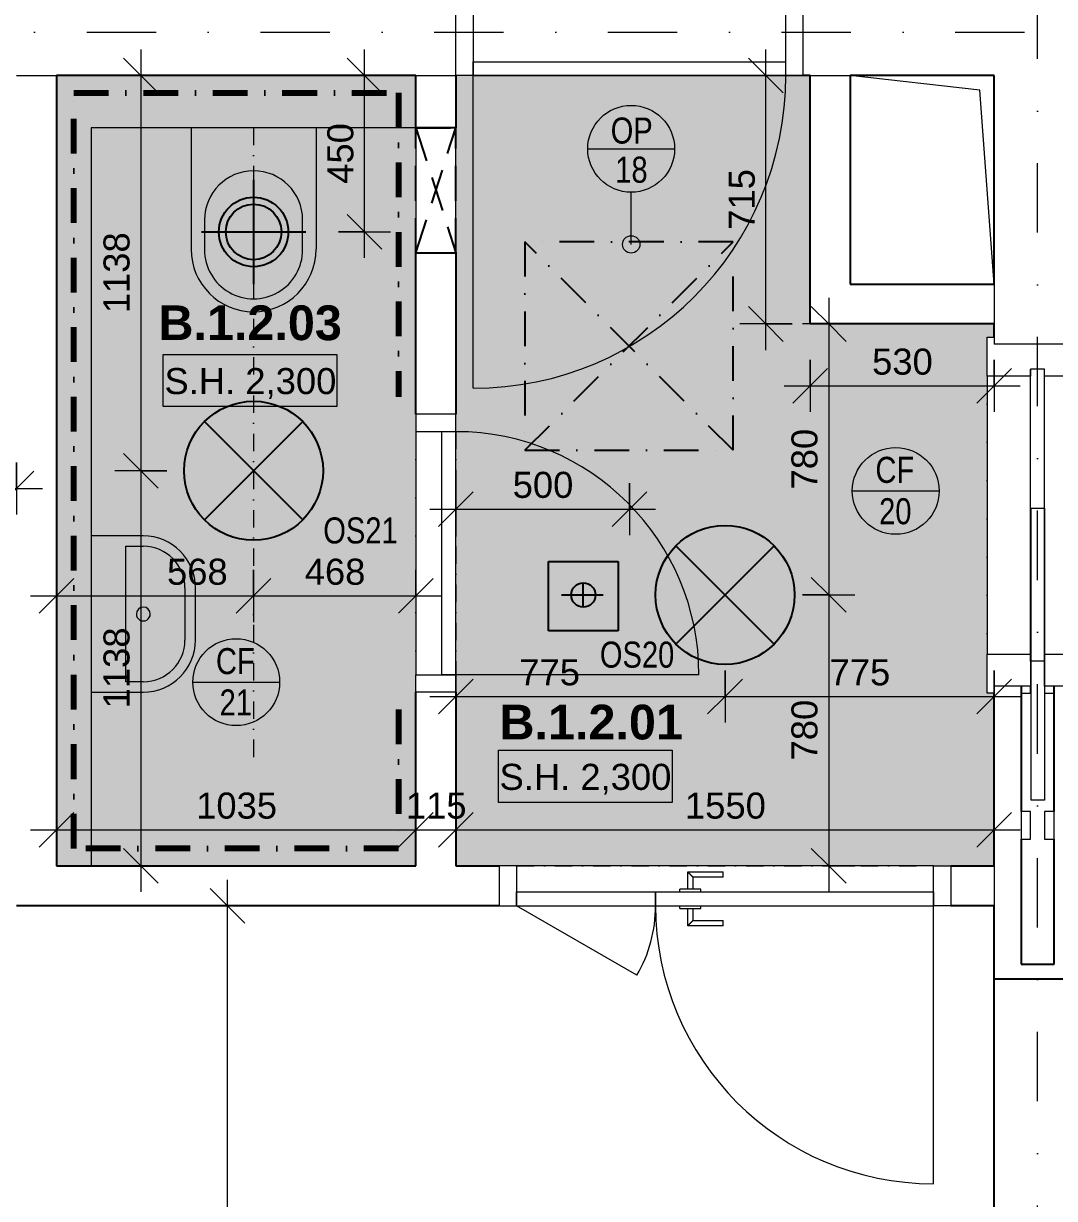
# Model space of a CAD drawing. Header units: millimetres. Extents: x -8169 to 42079, y -1655 to 57622.
# Drawn here: x 4251 to 7219, y 47445 to 50828 of the extents above; entities that cross this region are included whole.
import ezdxf

# ---------------------------------------------------------------- set-up
doc = ezdxf.new("R2010")
doc.units = ezdxf.units.MM
for name, pattern in [('ABMV_DashDot_2_2mm-S0_6mm', [110, 50, -30, 0, -30]), ('HA_Dash_3mm-S1mm', [150, 100, -50]), ('HA_DashDot_10mm-S3mm', [500, 200, -150, 0, -150]), ('HA_DashDot_2_2mm-S0_6mm', [110, 50, -30, 0, -30]), ('HA_DashDot_4mm-S1mm', [200, 100, -50, 0, -50])]:
    doc.linetypes.add(name, pattern=pattern)
for name, color, linetype, lineweight in [('-UNDERLAY_I-WALL-____-OTLN', 9, 'Continuous', 9), ('-UNDERLAY_P-SANR-FIXT-OTLN', 9, 'Continuous', 9), ('A-____-____-DIMS', 9, 'Continuous', 5), ('A-____-____-DIMS-50', 9, 'Continuous', 5), ('A-AREA-____-IDEN', 9, 'Continuous', 9), ('A-CLNG-____-IDEN', 9, 'Continuous', 9), ('A-CLNG-____-PATT', 9, 'Continuous', 9), ('A-DETL-____-OTLN', 9, 'Continuous', 25), ('A-DETL-____-THIN', 9, 'Continuous', 9), ('A-DETL-GENF-OTLN', 9, 'Continuous', 9), ('A-DOOR-____-MCUT', 9, 'HA_DashDot_2_2mm-S0_6mm', 9), ('A-DOOR-____-OTLN', 9, 'Continuous', 9), ('A-DOOR-FRAM-OTLN', 9, 'Continuous', 9), ('A-FLOR-____-OVHD', 9, 'HA_DashDot_4mm-S1mm', 25), ('A-GENM-____-IDEN', 9, 'Continuous', 9), ('A-GENM-____-MCUT', 9, 'HA_Dash_3mm-S1mm', 25), ('A-GENM-____-OTLN', 9, 'Continuous', 9), ('A-WALL-____-MCUT', 9, 'Continuous', 25), ('E-LITE-EQPM-IDEN', 9, 'Continuous', 9), ('E-LITE-EQPM-OTLN', 9, 'Continuous', 9), ('G-____-____-DIMS', 9, 'Continuous', 5), ('I-WALL-____-MCUT', 9, 'Continuous', 25), ('I-WALL-____-OTLN', 9, 'Continuous', 9), ('M-HVAC-CDFF-OTLN', 9, 'Continuous', 9), ('S-GRID-____-OTLN', 9, 'Continuous', 5)]:
    doc.layers.add(name, color=color, linetype=linetype, lineweight=lineweight)
doc.styles.add('Arial_1', font='arial.ttf', dxfattribs={"height": 75})
doc.styles.add('Arial_2', font='arial.ttf', dxfattribs={"width": 0.8, "height": 75})
doc.styles.add('Arial_B', font='arialbd.ttf', dxfattribs={"height": 100})
doc.dimstyles.new('Inner_Dimensions', dxfattribs={"dimscale": 304.8, "dimtxt": 76.519455, "dimasz": 0.328084, "dimexe": 0.246063, "dimexo": 0.0625, "dimgap": 0.032808, "dimtad": 1, "dimdec": 0, "dimzin": 0, "dimdsep": 46, "dimtxsty": 'Arial_1', "dimblk1": 'OBLIQUE', "dimblk2": 'OBLIQUE', "dimsah": 1, "dimcen": 0.09, "dimdle": 0.246063, "dimazin": 0, "dimtfac": 1, "dimtdec": 4, "dimtix": 1, "dimtmove": 0, "dimatfit": 3, "dimfxl": 0.246063, "dimfxlon": 1, "dimtvp": 1, "dimtolj": 1, "dimtzin": 0, "dimlwd": 9, "dimlwe": 9, "dimarcsym": 2})
doc.dimstyles.new('Inner_Dimensions_1', dxfattribs={"dimscale": 304.8, "dimtxt": 76.519455, "dimasz": 0.328084, "dimexe": 0.246063, "dimexo": 0.0625, "dimgap": 0.032808, "dimtad": 1, "dimdec": 0, "dimzin": 0, "dimdsep": 46, "dimtxsty": 'Arial_1', "dimblk1": 'OBLIQUE', "dimblk2": 'OBLIQUE', "dimsah": 1, "dimcen": 0.09, "dimdle": 0.246063, "dimazin": 0, "dimtfac": 1, "dimtdec": 4, "dimtix": 1, "dimtmove": 2, "dimatfit": 3, "dimfxl": 0.246063, "dimfxlon": 1, "dimtvp": 1, "dimtolj": 1, "dimtzin": 0, "dimlwd": 9, "dimlwe": 9, "dimarcsym": 2})

# ---------------------------------------------------------------- blocks, each defined once
blk = doc.blocks.new('ABMV_WashBasin_Generic - 450x300-1494710-DPS_B - 1NP')
at = {"layer": '-UNDERLAY_P-SANR-FIXT-OTLN', "color": 254}
for p, q in [((200, 350), (50, 350)), ((50, 320), (200, 320)), ((-100, 200), (-100, 50)), ((-70, 150), (-70, 200)), ((320, 200), (320, 150)), ((350, 50), (350, 200)), ((320, 150), (-70, 150))]:
    blk.add_line(p, q, dxfattribs=at)
for centre, radius, start, end in [((50, 200), 150, 90, 180), ((200, 200), 150, 360, 90), ((50, 200), 120, 90, 180), ((200, 200), 120, 360, 90), ((125, 200), 20, 90, 270), ((125, 200), 20, 270, 90)]:
    blk.add_arc(centre, radius, start, end, dxfattribs=at)
blk = doc.blocks.new('ABMV_Toilet_WallHung - Default-1991236-DPS_B - 1NP')
at = {"layer": '-UNDERLAY_P-SANR-FIXT-OTLN', "color": 254}
for p, q in [((-55, 75), (-55, 424.6)), ((-16.3, 426.2), (-16.3, 340.3)), ((266.3, 340.3), (266.3, 426.2)), ((305, 75), (305, 424.6))]:
    blk.add_line(p, q, dxfattribs=at)
for centre, radius, start, end in [((125, 424.6), 180, 0, 180), ((125, 426.2), 141.3, 360, 180), ((125, 340.3), 141.3, 180, 360)]:
    blk.add_arc(centre, radius, start, end, dxfattribs=at)
blk = doc.blocks.new('HA_DR_Single_Swing_Solid - In_BJ_900x2100_Vstupni-2124272-DPS_B - 1NP')
at = {"layer": 'A-DOOR-____-MCUT'}
for p, q in [((-450, 125), (450, 125)), ((-450, -125), (450, -125))]:
    blk.add_line(p, q, dxfattribs=at)
at = {"layer": 'A-DOOR-____-OTLN', "lineweight": 5}
blk.add_line((450, 1025), (450, 125), dxfattribs=at)
at = {"layer": 'A-DOOR-____-OTLN'}
for p, q in [((-500, 125), (500, 125)), ((450, 125), (-450, 125)), ((-450, 125), (-450, 85)), ((450, 125), (450, 85)), ((450, 85), (-450, 85)), ((-500, -125), (500, -125))]:
    blk.add_line(p, q, dxfattribs=at)
at = {"layer": 'A-DOOR-____-OTLN', "lineweight": 5}
blk.add_arc((450, 125), 900, 90, 180, dxfattribs=at)
at = {"layer": 'A-DOOR-FRAM-OTLN'}
for p, q in [((-500, 125), (-500, -125)), ((-450, 125), (-500, 125)), ((-450, 125), (-450, -125)), ((450, -125), (450, 125)), ((450, 125), (500, 125)), ((500, 125), (500, -125)), ((-500, -125), (-450, -125)), ((-450, -125), (450, -125)), ((500, -125), (450, -125))]:
    blk.add_line(p, q, dxfattribs=at)
blk = doc.blocks.new('HA_DR_Double_Swing_Solid - In_BJ_1200x2100_800-1670800-DPS_B - 1NP')
at = {"layer": 'A-DOOR-____-MCUT'}
for p, q in [((-600, 57.5), (600, 57.5)), ((-600, -57.5), (600, -57.5))]:
    blk.add_line(p, q, dxfattribs=at)
at = {"layer": 'A-DOOR-____-OTLN'}
for p, q in [((-107.5, -9.5), (-107.5, 40)), ((-107.5, 40), (-5, 40)), ((-5, 25), (-5, 40)), ((-92.5, 25), (-92.5, -9.5)), ((-5, 25), (-92.5, 25)), ((-600, -57.5), (-600, -17.5)), ((-600, -17.5), (-200, -17.5)), ((-200, -57.5), (-200, -17.5)), ((-200, -17.5), (-200, -57.5)), ((-200, -17.5), (600, -17.5)), ((-70, -9.5), (-130, -9.5)), ((-130, -17.5), (-130, -9.5)), ((-70, -17.5), (-70, -9.5)), ((600, -17.5), (600, -57.5)), ((-600, -57.5), (-200, -57.5)), ((-200, -57.5), (600, -57.5)), ((-130, -65.5), (-130, -57.5)), ((-130, -65.5), (-70, -65.5)), ((-107.5, -115), (-107.5, -65.5)), ((-92.5, -65.5), (-92.5, -100)), ((-70, -65.5), (-70, -57.5)), ((-92.5, -100), (-5, -100)), ((-5, -115), (-5, -100)), ((-5, -115), (-107.5, -115))]:
    blk.add_line(p, q, dxfattribs=at)
at = {"layer": 'A-DOOR-____-OTLN', "lineweight": 5}
for p, q in [((-253.6, -257.5), (-600, -57.5)), ((600, -857.5), (600, -57.5))]:
    blk.add_line(p, q, dxfattribs=at)
for centre, radius, start, end in [((-600, -57.5), 400, 330, 0), ((600, -57.5), 800, 180, 270)]:
    blk.add_arc(centre, radius, start, end, dxfattribs=at)
at = {"layer": 'A-DOOR-____-OTLN'}
for points in [[(-107.5, 40), (-107.5, 40), (-107.4, 39.9), (-106.9, 39.4), (-106.5, 39), (-106.1, 38.6), (-105.6, 38.1), (-105.2, 37.7), (-104.6, 37.1), (-103.9, 36.4), (-103.3, 35.8), (-102.9, 35.4), (-102.4, 34.9), (-101.9, 34.4), (-101.5, 34), (-101, 33.5), (-100.5, 33), (-100, 32.5), (-99.5, 32), (-99, 31.5), (-98.5, 31), (-98.1, 30.6), (-97.6, 30.1), (-97.1, 29.6), (-96.7, 29.2), (-96.2, 28.7), (-95.8, 28.3), (-95.3, 27.8), (-94.8, 27.3), (-94.4, 26.9), (-93.9, 26.4), (-93.5, 26), (-93.1, 25.6), (-92.6, 25.1), (-92.5, 25), (-92.5, 25)], [(-92.5, -100), (-92.5, -100), (-92.6, -100.1), (-93.1, -100.6), (-93.5, -101), (-93.9, -101.4), (-94.4, -101.9), (-94.8, -102.3), (-95.4, -102.9), (-96.1, -103.6), (-96.7, -104.2), (-97.1, -104.6), (-97.6, -105.1), (-98.1, -105.6), (-98.5, -106), (-99, -106.5), (-99.5, -107), (-100, -107.5), (-100.5, -108), (-101, -108.5), (-101.5, -109), (-101.9, -109.4), (-102.4, -109.9), (-102.9, -110.4), (-103.3, -110.8), (-103.8, -111.3), (-104.2, -111.7), (-104.7, -112.2), (-105.2, -112.7), (-105.6, -113.1), (-106.1, -113.6), (-106.5, -114), (-106.9, -114.4), (-107.4, -114.9), (-107.5, -115), (-107.5, -115)]]:
    blk.add_open_spline(points, degree=3, knots=[0, 0, 0, 0, 0.083333, 0.125, 0.166667, 0.208333, 0.229167, 0.25, 0.291667, 0.333333, 0.354167, 0.375, 0.395833, 0.416667, 0.4375, 0.458333, 0.479167, 0.5, 0.520833, 0.541667, 0.5625, 0.583333, 0.604167, 0.625, 0.645833, 0.666667, 0.6875, 0.708333, 0.75, 0.770833, 0.791667, 0.833333, 0.875, 0.916667, 1, 1, 1, 1], dxfattribs=at)
at = {"layer": 'A-DOOR-FRAM-OTLN'}
for p, q in [((-600, 57.5), (-650, 57.5)), ((-650, 57.5), (-650, -57.5)), ((600, 57.5), (-600, 57.5)), ((-600, 57.5), (-600, -57.5)), ((600, -57.5), (600, 57.5)), ((600, 57.5), (650, 57.5)), ((650, 57.5), (650, -57.5)), ((-650, -57.5), (-600, -57.5)), ((650, -57.5), (600, -57.5))]:
    blk.add_line(p, q, dxfattribs=at)
blk = doc.blocks.new('HA_DR_Single_Swing_Solid - In_BJ_700x2100-2124340-DPS_B - 1NP')
at = {"layer": 'A-DOOR-____-MCUT'}
for p, q in [((-350, 57.5), (350, 57.5)), ((-350, -57.5), (350, -57.5))]:
    blk.add_line(p, q, dxfattribs=at)
at = {"layer": 'A-DOOR-____-OTLN', "lineweight": 5}
blk.add_line((350, 757.5), (350, 57.5), dxfattribs=at)
at = {"layer": 'A-DOOR-____-OTLN'}
for p, q in [((350, 57.5), (-350, 57.5)), ((-350, 57.5), (-350, 17.5)), ((350, 57.5), (350, 17.5)), ((350, 17.5), (-350, 17.5))]:
    blk.add_line(p, q, dxfattribs=at)
at = {"layer": 'A-DOOR-____-OTLN', "lineweight": 5}
blk.add_arc((350, 57.5), 700, 90, 180, dxfattribs=at)
at = {"layer": 'A-DOOR-FRAM-OTLN'}
for p, q in [((-400, 57.5), (-400, -57.5)), ((-350, 57.5), (-400, 57.5)), ((-350, 57.5), (-350, -57.5)), ((350, -57.5), (350, 57.5)), ((350, 57.5), (400, 57.5)), ((400, 57.5), (400, -57.5)), ((-400, -57.5), (-350, -57.5)), ((-350, -57.5), (350, -57.5)), ((400, -57.5), (350, -57.5))]:
    blk.add_line(p, q, dxfattribs=at)
blk = doc.blocks.new('HA_GM_Shaft_Rectangle - Default-2138654-DPS_B - 1NP')
at = {"layer": 'A-DETL-GENF-OTLN'}
for p, q in [((0, 600), (41.5, 41.5)), ((41.5, 41.5), (415, 0))]:
    blk.add_line(p, q, dxfattribs=at)
at = {"layer": 'A-GENM-____-OTLN'}
for p, q in [((0, 600), (0, 0)), ((415, 600), (0, 600)), ((415, 0), (415, 600)), ((0, 0), (415, 0))]:
    blk.add_line(p, q, dxfattribs=at)
blk = doc.blocks.new('HA_GM_Shaft_Rectangle - Default-2138680-DPS_B - 1NP')
at = {"layer": 'A-DETL-GENF-OTLN'}
for p, q in [((0, 600), (41.5, 41.5)), ((41.5, 41.5), (415, 0))]:
    blk.add_line(p, q, dxfattribs=at)
blk = doc.blocks.new('HA_LF_GenericSymbol - OS21_koupelny-1994274-DPS_B - 1NP')
at = {"layer": 'E-LITE-EQPM-OTLN', "color": 11, "lineweight": 25}
for p, q in [((141.4, 141.4), (-141.4, -141.4)), ((-141.4, 141.4), (141.4, -141.4))]:
    blk.add_line(p, q, dxfattribs=at)
blk.add_circle((0, 0), 200, dxfattribs=at)
blk = doc.blocks.new('HA_LF_GenericSymbol - OS20_chodby-1994326-DPS_B - 1NP')
at = {"layer": 'E-LITE-EQPM-OTLN', "color": 11, "lineweight": 25}
for p, q in [((141.4, 141.4), (-141.4, -141.4)), ((-141.4, 141.4), (141.4, -141.4))]:
    blk.add_line(p, q, dxfattribs=at)
blk.add_circle((0, 0), 200, dxfattribs=at)
blk = doc.blocks.new('HA_DR_Single_SlidingToPocket_Solid - In_BJ_800x2100-2105138-DPS_B - 1NP')
at = {"layer": 'A-DOOR-____-MCUT', "linetype": 'Continuous', "lineweight": 5}
for p, q in [((100, 245), (7.6, 298.3)), ((100, 245), (-100, 245)), ((-20, 20), (820, 20)), ((-20, -18.6), (-20, 20)), ((820, 20), (820, -18.6)), ((820, -18.6), (-20, -18.6))]:
    blk.add_line(p, q, dxfattribs=at)
at = {"layer": 'A-DOOR-____-MCUT'}
for p, q in [((-400, 145), (400, 145)), ((-400, -145), (400, -145))]:
    blk.add_line(p, q, dxfattribs=at)
at = {"layer": 'A-DOOR-____-OTLN'}
for p, q in [((420, 20), (-420, 20)), ((-420, 20), (-420, -20)), ((420, 20), (420, -20)), ((420, -20), (-420, -20))]:
    blk.add_line(p, q, dxfattribs=at)
at = {"layer": 'A-DOOR-FRAM-OTLN'}
for p, q in [((-512.5, 125), (-512.5, 145)), ((-512.5, 145), (-400, 145)), ((-400, 145), (-400, 20)), ((400, 145), (-400, 145)), ((400, 20), (400, 145)), ((400, 145), (512.5, 145)), ((512.5, 145), (512.5, 125)), ((-492.5, 125), (-512.5, 125)), ((-492.5, 125), (-492.5, -125)), ((512.5, 125), (492.5, 125)), ((492.5, 125), (492.5, 20)), ((512.5, 20), (512.5, 47.5)), ((852.5, 47.5), (852.5, 20)), ((932.5, 47.5), (852.5, 47.5)), ((932.5, 20), (932.5, 47.5)), ((-400, 20), (-420, 20)), ((-420, 20), (-420, -20)), ((492.5, 20), (400, 20)), ((852.5, 20), (932.5, 20)), ((-420, -20), (-400, -20)), ((-400, -20), (-400, -145)), ((400, -145), (400, -20)), ((400, -20), (492.5, -20)), ((512.5, -20), (492.5, -20)), ((492.5, -20), (492.5, -125)), ((512.5, -20), (512.5, -18.6)), ((512.5, -47.5), (512.5, -20)), ((852.5, -20), (852.5, -47.5)), ((932.5, -20), (852.5, -20)), ((932.5, -47.5), (932.5, -20)), ((852.5, -47.5), (932.5, -47.5)), ((-512.5, -125), (-492.5, -125)), ((-512.5, -145), (-512.5, -125)), ((492.5, -125), (512.5, -125)), ((512.5, -125), (512.5, -145)), ((-400, -145), (-512.5, -145)), ((-400, -145), (400, -145)), ((512.5, -145), (400, -145))]:
    blk.add_line(p, q, dxfattribs=at)
blk = doc.blocks.new('HA_GM_Tiling_LineBased - Generic Tiles-2050444-DPS_B - 1NP')
at = {"layer": 'A-GENM-____-OTLN', "linetype": 'HA_DashDot_4mm-S1mm', "lineweight": 80}
blk.add_line((50, -50), (450, -50), dxfattribs=at)
blk = doc.blocks.new('HA_GM_Tiling_LineBased - Generic Tiles-2050437-DPS_B - 1NP')
at = {"layer": 'A-GENM-____-OTLN', "linetype": 'HA_DashDot_4mm-S1mm', "lineweight": 80}
blk.add_line((50, -50), (985, -50), dxfattribs=at)
blk = doc.blocks.new('HA_GM_Tiling_LineBased - Generic Tiles-2050436-DPS_B - 1NP')
at = {"layer": 'A-GENM-____-OTLN', "linetype": 'HA_DashDot_4mm-S1mm', "lineweight": 80}
blk.add_line((50, -50), (2225, -50), dxfattribs=at)
blk = doc.blocks.new('HA_GM_Tiling_LineBased - Generic Tiles-2050445-DPS_B - 1NP')
at = {"layer": 'A-GENM-____-OTLN', "linetype": 'HA_DashDot_4mm-S1mm', "lineweight": 80}
blk.add_line((50, -50), (925, -50), dxfattribs=at)
blk = doc.blocks.new('HA_VZT_GenericSymbol - Default-1980824-DPS_B - 1NP')
at = {"layer": 'M-HVAC-CDFF-OTLN', "color": 92, "lineweight": 25}
for p, q in [((0, 150), (0, -150)), ((-150, 0), (150, 0))]:
    blk.add_line(p, q, dxfattribs=at)
for radius in [100, 80]:
    blk.add_circle((0, 0), radius, dxfattribs=at)
blk = doc.blocks.new('HA_GM_Opening_Rectangle_WallBased - Default-2022477-DPS_B - 1NP')
at = {"layer": 'A-GENM-____-MCUT'}
for p, q in [((305, 57.5), (-55, -57.5)), ((-55, 57.5), (305, -57.5)), ((-55, 57.5), (-55, -57.5)), ((-55, 57.5), (305, 57.5)), ((305, 57.5), (305, -57.5)), ((-55, -57.5), (305, -57.5))]:
    blk.add_line(p, q, dxfattribs=at)
blk = doc.blocks.new('DIMBLOCK11-DPS_B - 1NP')
at = {"layer": 'A-____-____-DIMS-50', "lineweight": 9}
for p, q in [((3070.7, 49414.1), (3070.7, 49564.1)), ((4230.7, 49564.1), (4230.7, 49414.1)), ((4230.7, 49489.1), (4230.7, 49564.1)), ((3070.7, 49489.1), (3120.7, 49539.1)), ((4230.7, 49489.1), (4280.7, 49539.1)), ((3070.7, 49489.1), (3020.7, 49439.1)), ((3070.7, 49489.1), (4305.7, 49489.1)), ((3070.7, 49489.1), (3070.7, 49414.1)), ((4230.7, 49489.1), (4180.7, 49439.1))]:
    blk.add_line(p, q, dxfattribs=at)
at = {"layer": 'A-____-____-DIMS-50', "color": 0, "lineweight": 9, "insert": (3535.3, 49596.5), "char_height": 75, "width": 276.883, "attachment_point": 1, "line_spacing_factor": 0.941778, "style": 'Arial_1'}
blk.add_mtext('1160', dxfattribs=at)
blk = doc.blocks.new('_Oblique')
at = {"color": 0, "linetype": 'ByBlock', "lineweight": -2}
blk.add_line((-0.5, -0.5), (0.5, 0.5), dxfattribs=at)
blk = doc.blocks.new('DIMBLOCK75-DPS_B - 1NP')
at = {"layer": 'A-____-____-DIMS-50', "lineweight": 9}
for p, q in [((4345.7, 49254.8), (4345.7, 49104.8)), ((4345.7, 49179.8), (4345.7, 49254.8)), ((4913.2, 49254.8), (4913.2, 49104.8)), ((4913.2, 49179.8), (4913.2, 49254.8)), ((4345.7, 49179.8), (4395.7, 49229.8)), ((4913.2, 49179.8), (4963.2, 49229.8)), ((4270.7, 49179.8), (4913.2, 49179.8)), ((4345.7, 49179.8), (4295.7, 49129.8)), ((4913.2, 49179.8), (4863.2, 49129.8))]:
    blk.add_line(p, q, dxfattribs=at)
at = {"layer": 'A-____-____-DIMS-50', "color": 0, "lineweight": 9, "insert": (4663.9, 49287.1), "char_height": 75, "width": 207.662, "attachment_point": 1, "line_spacing_factor": 0.941778, "style": 'Arial_1'}
blk.add_mtext('568', dxfattribs=at)
blk = doc.blocks.new('DIMBLOCK76-DPS_B - 1NP')
at = {"layer": 'A-____-____-DIMS-50', "lineweight": 9}
for p, q in [((4913.2, 49254.8), (4913.2, 49104.8)), ((4913.2, 49179.8), (4913.2, 49254.8)), ((5380.7, 49254.8), (5380.7, 49104.8)), ((5380.7, 49179.8), (5380.7, 49254.8)), ((4913.2, 49179.8), (4963.2, 49229.8)), ((5380.7, 49179.8), (5430.7, 49229.8)), ((4913.2, 49179.8), (4863.2, 49129.8)), ((4913.2, 49179.8), (5455.7, 49179.8)), ((5380.7, 49179.8), (5330.7, 49129.8))]:
    blk.add_line(p, q, dxfattribs=at)
at = {"layer": 'A-____-____-DIMS-50', "color": 0, "lineweight": 9, "insert": (5060.4, 49287.1), "char_height": 75, "width": 207.662, "attachment_point": 1, "line_spacing_factor": 0.941778, "style": 'Arial_1'}
blk.add_mtext('468', dxfattribs=at)
blk = doc.blocks.new('DIMBLOCK77-DPS_B - 1NP')
at = {"layer": 'A-____-____-DIMS-50', "lineweight": 9}
for p, q in [((4588.4, 50752.7), (4588.4, 49540.2)), ((4588.4, 50677.7), (4538.4, 50727.7)), ((4663.4, 50677.7), (4513.4, 50677.7)), ((4588.4, 50677.7), (4638.4, 50627.7)), ((4588.4, 50677.7), (4663.4, 50677.7)), ((4588.4, 49540.2), (4538.4, 49590.2)), ((4663.4, 49540.2), (4513.4, 49540.2)), ((4588.4, 49540.2), (4638.4, 49490.2)), ((4588.4, 49540.2), (4663.4, 49540.2))]:
    blk.add_line(p, q, dxfattribs=at)
at = {"layer": 'A-____-____-DIMS-50', "color": 0, "lineweight": 9, "insert": (4481, 49993.6), "char_height": 75, "width": 276.883, "attachment_point": 1, "rotation": 90, "line_spacing_factor": 0.941778, "style": 'Arial_1'}
blk.add_mtext('1138', dxfattribs=at)
blk = doc.blocks.new('DIMBLOCK78-DPS_B - 1NP')
at = {"layer": 'A-____-____-DIMS-50', "lineweight": 9}
for p, q in [((4588.4, 49540.2), (4538.4, 49590.2)), ((4663.4, 49540.2), (4513.4, 49540.2)), ((4588.4, 49540.2), (4588.4, 48327.7)), ((4588.4, 49540.2), (4638.4, 49490.2)), ((4588.4, 49540.2), (4663.4, 49540.2)), ((4588.4, 48402.7), (4538.4, 48452.7)), ((4663.4, 48402.7), (4513.4, 48402.7)), ((4588.4, 48402.7), (4638.4, 48352.7)), ((4588.4, 48402.7), (4663.4, 48402.7))]:
    blk.add_line(p, q, dxfattribs=at)
at = {"layer": 'A-____-____-DIMS-50', "color": 0, "lineweight": 9, "insert": (4481, 48856.1), "char_height": 75, "width": 276.883, "attachment_point": 1, "rotation": 90, "line_spacing_factor": 0.941778, "style": 'Arial_1'}
blk.add_mtext('1138', dxfattribs=at)
blk = doc.blocks.new('DIMBLOCK79-DPS_B - 1NP')
at = {"layer": 'A-____-____-DIMS-50', "lineweight": 9}
for p, q in [((5495.7, 48965.2), (5495.7, 48815.2)), ((5495.7, 48890.2), (5495.7, 48965.2)), ((6270.7, 48965.2), (6270.7, 48815.2)), ((6270.7, 48890.2), (6270.7, 48965.2)), ((5495.7, 48890.2), (5545.7, 48940.2)), ((6270.7, 48890.2), (6320.7, 48940.2)), ((5420.7, 48890.2), (6270.7, 48890.2)), ((5495.7, 48890.2), (5445.7, 48840.2)), ((6270.7, 48890.2), (6220.7, 48840.2))]:
    blk.add_line(p, q, dxfattribs=at)
at = {"layer": 'A-____-____-DIMS-50', "color": 0, "lineweight": 9, "insert": (5678.3, 48997.5), "char_height": 75, "width": 207.662, "attachment_point": 1, "line_spacing_factor": 0.941778, "style": 'Arial_1'}
blk.add_mtext('775', dxfattribs=at)
blk = doc.blocks.new('DIMBLOCK80-DPS_B - 1NP')
at = {"layer": 'A-____-____-DIMS-50', "lineweight": 9}
for p, q in [((6270.7, 48965.2), (6270.7, 48815.2)), ((6270.7, 48890.2), (6270.7, 48965.2)), ((7045.7, 48965.2), (7045.7, 48815.2)), ((7045.7, 48890.2), (7045.7, 48965.2)), ((6270.7, 48890.2), (6320.7, 48940.2)), ((7045.7, 48890.2), (7095.7, 48940.2)), ((6270.7, 48890.2), (6220.7, 48840.2)), ((6270.7, 48890.2), (7120.7, 48890.2)), ((7045.7, 48890.2), (6995.7, 48840.2))]:
    blk.add_line(p, q, dxfattribs=at)
at = {"layer": 'A-____-____-DIMS-50', "color": 0, "lineweight": 9, "insert": (6571.7, 48997.5), "char_height": 75, "width": 207.662, "attachment_point": 1, "line_spacing_factor": 0.941778, "style": 'Arial_1'}
blk.add_mtext('775', dxfattribs=at)
blk = doc.blocks.new('DIMBLOCK81-DPS_B - 1NP')
at = {"layer": 'A-____-____-DIMS-50', "lineweight": 9}
for p, q in [((6569.2, 50037.7), (6569.2, 49182.7)), ((6569.2, 49962.7), (6519.2, 50012.7)), ((6644.2, 49962.7), (6494.2, 49962.7)), ((6569.2, 49962.7), (6619.2, 49912.7)), ((6569.2, 49962.7), (6644.2, 49962.7)), ((6569.2, 49182.7), (6519.2, 49232.7)), ((6494.2, 49182.7), (6644.2, 49182.7)), ((6569.2, 49182.7), (6494.2, 49182.7)), ((6569.2, 49182.7), (6619.2, 49132.7))]:
    blk.add_line(p, q, dxfattribs=at)
at = {"layer": 'A-____-____-DIMS-50', "color": 0, "lineweight": 9, "insert": (6461.9, 49486.2), "char_height": 75, "width": 207.662, "attachment_point": 1, "rotation": 90, "line_spacing_factor": 0.941778, "style": 'Arial_1'}
blk.add_mtext('780', dxfattribs=at)
blk = doc.blocks.new('DIMBLOCK82-DPS_B - 1NP')
at = {"layer": 'A-____-____-DIMS-50', "lineweight": 9}
for p, q in [((6569.2, 49182.7), (6519.2, 49232.7)), ((6494.2, 49182.7), (6644.2, 49182.7)), ((6569.2, 49182.7), (6494.2, 49182.7)), ((6569.2, 49182.7), (6569.2, 48327.7)), ((6569.2, 49182.7), (6619.2, 49132.7)), ((6569.2, 48402.7), (6519.2, 48452.7)), ((6644.2, 48402.7), (6494.2, 48402.7)), ((6569.2, 48402.7), (6619.2, 48352.7)), ((6569.2, 48402.7), (6644.2, 48402.7))]:
    blk.add_line(p, q, dxfattribs=at)
at = {"layer": 'A-____-____-DIMS-50', "color": 0, "lineweight": 9, "insert": (6461.9, 48706.2), "char_height": 75, "width": 207.662, "attachment_point": 1, "rotation": 90, "line_spacing_factor": 0.941778, "style": 'Arial_1'}
blk.add_mtext('780', dxfattribs=at)
blk = doc.blocks.new('Spot Elevations - Generic-448778-DPS_B - 1NP')
at = {"layer": 'G-____-____-DIMS', "lineweight": 9}
for p, q in [((-5, 0), (-5, 3)), ((-5, 3), (5, 3)), ((5, 3), (5, 0)), ((5, 0), (-5, 0))]:
    blk.add_line(p, q, dxfattribs=at)
blk = doc.blocks.new('HA_Tag_Ceiling - Group _ Type Mark-1728985-DPS_B - 1NP')
at = {"layer": 'A-CLNG-____-IDEN'}
blk.add_line((-2.5, 0), (2.5, 0), dxfattribs=at)
blk.add_circle((0, 0), 2.5, dxfattribs=at)
blk = doc.blocks.new('DIMBLOCK124-DPS_B - 1NP')
at = {"layer": 'A-____-____-DIMS-50', "lineweight": 9}
for p, q in [((5495.7, 49504.8), (5495.7, 49354.8)), ((5495.7, 49429.8), (5495.7, 49504.8)), ((5995.7, 49504.8), (5995.7, 49354.8)), ((5995.7, 49429.8), (5995.7, 49504.8)), ((5495.7, 49429.8), (5545.7, 49479.8)), ((5995.7, 49429.8), (6045.7, 49479.8)), ((5420.7, 49429.8), (6070.7, 49429.8)), ((5495.7, 49429.8), (5445.7, 49379.8)), ((5995.7, 49429.8), (5945.7, 49379.8))]:
    blk.add_line(p, q, dxfattribs=at)
at = {"layer": 'A-____-____-DIMS-50', "color": 0, "lineweight": 9, "insert": (5659.2, 49537.1), "char_height": 75, "width": 207.662, "attachment_point": 1, "line_spacing_factor": 0.941778, "style": 'Arial_1'}
blk.add_mtext('500', dxfattribs=at)
blk = doc.blocks.new('HA_TAG_GM_Products - Generic-588599-DPS_B - 1NP')
at = {"layer": 'A-GENM-____-IDEN'}
blk.add_line((-2.5, 0), (2.5, 0), dxfattribs=at)
blk.add_circle((0, 0), 2.5, dxfattribs=at)
blk = doc.blocks.new('DIMBLOCK174-DPS_B - 1NP')
at = {"layer": 'A-____-____-DIMS-50', "lineweight": 9}
for p, q in [((4838.4, 48287.7), (4788.4, 48337.7)), ((4838.4, 46172.7), (4838.4, 48362.7)), ((4763.4, 48287.7), (4913.4, 48287.7)), ((4838.4, 48287.7), (4763.4, 48287.7)), ((4838.4, 48287.7), (4888.4, 48237.7)), ((4838.4, 46172.7), (4788.4, 46222.7)), ((4763.4, 46172.7), (4913.4, 46172.7)), ((4838.4, 46172.7), (4763.4, 46172.7)), ((4838.4, 46172.7), (4888.4, 46122.7))]:
    blk.add_line(p, q, dxfattribs=at)
at = {"layer": 'A-____-____-DIMS-50', "color": 0, "lineweight": 9, "insert": (4731, 47114.9), "char_height": 75, "width": 276.883, "attachment_point": 1, "rotation": 90, "line_spacing_factor": 0.941778, "style": 'Arial_1'}
blk.add_mtext('2115', dxfattribs=at)
blk = doc.blocks.new('DIMBLOCK175-DPS_B - 1NP')
at = {"layer": 'A-____-____-DIMS-50', "lineweight": 9}
for p, q in [((5232.8, 50152.7), (5232.8, 50752.7)), ((5232.8, 50677.7), (5182.8, 50727.7)), ((5157.8, 50677.7), (5307.8, 50677.7)), ((5232.8, 50677.7), (5157.8, 50677.7)), ((5232.8, 50677.7), (5282.8, 50627.7)), ((5232.8, 50227.7), (5182.8, 50277.7)), ((5157.8, 50227.7), (5307.8, 50227.7)), ((5232.8, 50227.7), (5157.8, 50227.7)), ((5232.8, 50227.7), (5282.8, 50177.7))]:
    blk.add_line(p, q, dxfattribs=at)
at = {"layer": 'A-____-____-DIMS-50', "color": 0, "lineweight": 9, "insert": (5125.4, 50366.2), "char_height": 75, "width": 207.662, "attachment_point": 1, "rotation": 90, "line_spacing_factor": 0.941778, "style": 'Arial_1'}
blk.add_mtext('450', dxfattribs=at)
blk = doc.blocks.new('DIMBLOCK188-DPS_B - 1NP')
at = {"layer": 'A-____-____-DIMS-50', "lineweight": 9}
for p, q in [((4345.7, 48581.5), (4345.7, 48431.5)), ((4345.7, 48506.5), (4345.7, 48581.5)), ((5380.7, 48581.5), (5380.7, 48431.5)), ((5380.7, 48506.5), (5380.7, 48581.5)), ((4345.7, 48506.5), (4395.7, 48556.5)), ((5380.7, 48506.5), (5430.7, 48556.5)), ((4270.7, 48506.5), (5380.7, 48506.5)), ((4345.7, 48506.5), (4295.7, 48456.5)), ((5380.7, 48506.5), (5330.7, 48456.5))]:
    blk.add_line(p, q, dxfattribs=at)
at = {"layer": 'A-____-____-DIMS-50', "color": 0, "lineweight": 9, "insert": (4747.8, 48613.8), "char_height": 75, "width": 276.883, "attachment_point": 1, "line_spacing_factor": 0.941778, "style": 'Arial_1'}
blk.add_mtext('1035', dxfattribs=at)
blk = doc.blocks.new('DIMBLOCK189-DPS_B - 1NP')
at = {"layer": 'A-____-____-DIMS-50', "lineweight": 9}
for p, q in [((5380.7, 48581.5), (5380.7, 48431.5)), ((5380.7, 48506.5), (5380.7, 48581.5)), ((5495.7, 48581.5), (5495.7, 48431.5)), ((5495.7, 48506.5), (5495.7, 48581.5)), ((5380.7, 48506.5), (5430.7, 48556.5)), ((5495.7, 48506.5), (5545.7, 48556.5)), ((5380.7, 48506.5), (5330.7, 48456.5)), ((5380.7, 48506.5), (5495.7, 48506.5)), ((5495.7, 48506.5), (5445.7, 48456.5))]:
    blk.add_line(p, q, dxfattribs=at)
at = {"layer": 'A-____-____-DIMS-50', "color": 0, "lineweight": 9, "insert": (5351.7, 48613.8), "char_height": 75, "width": 207.662, "attachment_point": 1, "line_spacing_factor": 0.941778, "style": 'Arial_1'}
blk.add_mtext('115', dxfattribs=at)
blk = doc.blocks.new('DIMBLOCK190-DPS_B - 1NP')
at = {"layer": 'A-____-____-DIMS-50', "lineweight": 9}
for p, q in [((5495.7, 48581.5), (5495.7, 48431.5)), ((5495.7, 48506.5), (5495.7, 48581.5)), ((7045.7, 48581.5), (7045.7, 48431.5)), ((7045.7, 48506.5), (7045.7, 48581.5)), ((5495.7, 48506.5), (5545.7, 48556.5)), ((7045.7, 48506.5), (7095.7, 48556.5)), ((5495.7, 48506.5), (5445.7, 48456.5)), ((5495.7, 48506.5), (7120.7, 48506.5)), ((7045.7, 48506.5), (6995.7, 48456.5))]:
    blk.add_line(p, q, dxfattribs=at)
at = {"layer": 'A-____-____-DIMS-50', "color": 0, "lineweight": 9, "insert": (6155.3, 48613.8), "char_height": 75, "width": 276.883, "attachment_point": 1, "line_spacing_factor": 0.941778, "style": 'Arial_1'}
blk.add_mtext('1550', dxfattribs=at)
blk = doc.blocks.new('DIMBLOCK192-DPS_B - 1NP')
at = {"layer": 'A-____-____-DIMS-50', "lineweight": 9}
for p, q in [((6388.6, 49887.7), (6388.6, 50752.7)), ((6388.6, 50677.7), (6338.6, 50727.7)), ((6463.6, 50677.7), (6313.6, 50677.7)), ((6388.6, 50677.7), (6438.6, 50627.7)), ((6388.6, 50677.7), (6463.6, 50677.7)), ((6388.6, 49962.7), (6338.6, 50012.7)), ((6463.6, 49962.7), (6313.6, 49962.7)), ((6388.6, 49962.7), (6438.6, 49912.7)), ((6388.6, 49962.7), (6463.6, 49962.7))]:
    blk.add_line(p, q, dxfattribs=at)
at = {"layer": 'A-____-____-DIMS-50', "color": 0, "lineweight": 9, "insert": (6281.3, 50233.7), "char_height": 75, "width": 207.662, "attachment_point": 1, "rotation": 90, "line_spacing_factor": 0.941778, "style": 'Arial_1'}
blk.add_mtext('715', dxfattribs=at)
blk = doc.blocks.new('DIMBLOCK193-DPS_B - 1NP')
at = {"layer": 'A-____-____-DIMS-50', "lineweight": 9}
for p, q in [((6515.7, 49859.6), (6515.7, 49709.6)), ((6515.7, 49784.6), (6515.7, 49859.6)), ((7045.7, 49859.6), (7045.7, 49709.6)), ((7045.7, 49784.6), (7045.7, 49859.6)), ((6515.7, 49784.6), (6565.7, 49834.6)), ((7045.7, 49784.6), (7095.7, 49834.6)), ((6440.7, 49784.6), (7120.7, 49784.6)), ((6515.7, 49784.6), (6465.7, 49734.6)), ((7045.7, 49784.6), (6995.7, 49734.6))]:
    blk.add_line(p, q, dxfattribs=at)
at = {"layer": 'A-____-____-DIMS-50', "color": 0, "lineweight": 9, "insert": (6694.2, 49891.9), "char_height": 75, "width": 207.662, "attachment_point": 1, "line_spacing_factor": 0.941778, "style": 'Arial_1'}
blk.add_mtext('530', dxfattribs=at)

msp = doc.modelspace()

# ---------------------------------------------------------------- hatches: boundary and pattern name
at = {"layer": 'A-CLNG-____-PATT'}
msp.add_hatch(color=256, dxfattribs=at).paths.add_polyline_path([(5303.7, 48402.7), (5380.7, 48402.7), (5380.7, 50677.7), (4345.7, 50677.7), (4345.7, 48402.7)])
h = msp.add_hatch(color=256, dxfattribs=at)
h.paths.add_polyline_path([(6850.6, 48402.7), (7045.7, 48402.7), (7045.7, 48899.7), (7025.7, 48899.7), (7025.7, 49924.7), (7045.7, 49924.7), (7045.7, 49962.7), (6515.7, 49962.7), (6515.7, 50677.7), (5495.7, 50677.7), (5495.7, 48402.7), (6463.8, 48402.7)])
h.paths.add_polyline_path([(5862.7, 49147.7), (5853.6, 49148.9), (5845.2, 49152.4), (5837.9, 49158), (5832.3, 49165.2), (5828.8, 49173.7), (5827.7, 49182.7), (5828.8, 49191.8), (5832.3, 49200.2), (5837.9, 49207.5), (5845.2, 49213), (5853.6, 49216.5), (5862.7, 49217.7), (5871.7, 49216.5), (5880.2, 49213), (5887.4, 49207.5), (5893, 49200.2), (5896.5, 49191.8), (5897.7, 49182.7), (5896.5, 49173.7), (5893, 49165.2), (5887.4, 49158), (5880.2, 49152.4), (5871.7, 49148.9)])
at = {"layer": 'A-DETL-GENF-OTLN'}
msp.add_hatch(color=1, dxfattribs=at).paths.add_polyline_path([(5862.7, 49147.7), (5871.7, 49148.9), (5880.2, 49152.4), (5887.4, 49158), (5893, 49165.2), (5896.5, 49173.7), (5897.7, 49182.7), (5896.5, 49191.8), (5893, 49200.2), (5887.4, 49207.5), (5880.2, 49213), (5871.7, 49216.5), (5862.7, 49217.7), (5853.6, 49216.5), (5845.2, 49213), (5837.9, 49207.5), (5832.3, 49200.2), (5828.8, 49191.8), (5827.7, 49182.7), (5828.8, 49173.7), (5832.3, 49165.2), (5837.9, 49158), (5845.2, 49152.4), (5853.6, 49148.9)])
at = {"layer": 'A-GENM-____-IDEN'}
h = msp.add_hatch(color=256, dxfattribs=at)
edge = h.paths.add_edge_path()
edge.add_arc((6000.5, 50191.7), 25, 0, 360)

# ---------------------------------------------------------------- linework, layer by layer
at = {"layer": '-UNDERLAY_I-WALL-____-OTLN'}
for p, q in [((5380.7, 50527.7), (4445.7, 50527.7)), ((4445.7, 50527.7), (4445.7, 48402.7))]:
    msp.add_line(p, q, dxfattribs=at)
at = {"layer": 'A-DETL-____-OTLN', "linetype": 'ABMV_DashDot_2_2mm-S0_6mm', "lineweight": 5}
msp.add_line((4913.2, 50527.7), (4913.2, 48687.7), dxfattribs=at)
at = {"layer": 'A-DETL-____-OTLN'}
for p, q in [((5762.7, 49278.9), (5962.7, 49278.9)), ((5762.7, 49078.9), (5762.7, 49278.9)), ((5962.7, 49278.9), (5962.7, 49078.9)), ((5862.7, 49147.7), (5862.7, 49217.7)), ((5800.1, 49182.7), (5920.1, 49182.7)), ((5962.7, 49078.9), (5762.7, 49078.9))]:
    msp.add_line(p, q, dxfattribs=at)
msp.add_circle((5862.7, 49182.7), 35, dxfattribs=at)
at = {"layer": 'A-DETL-____-THIN'}
for start, end in [(0, 180), (180, 0)]:
    msp.add_arc((5862.7, 49182.7), 35, start, end, dxfattribs=at)
at = {"layer": 'A-FLOR-____-OVHD'}
for p, q in [((6294.3, 50199.2), (5694.3, 50199.2)), ((5694.3, 50199.2), (5694.3, 49599.2)), ((6294.3, 49599.2), (5694.3, 50199.2)), ((5694.3, 49599.2), (6294.3, 50199.2)), ((6294.3, 49599.2), (6294.3, 50199.2)), ((5694.3, 49599.2), (6294.3, 49599.2))]:
    msp.add_line(p, q, dxfattribs=at)
at = {"layer": 'A-GENM-____-IDEN'}
msp.add_line((6000.5, 50191.7), (6000.5, 50342), dxfattribs=at)
msp.add_circle((6000.5, 50191.7), 25, dxfattribs=at)
at = {"layer": 'A-WALL-____-MCUT', "lineweight": 9}
for p, q in [((4230.7, 50677.7), (4345.7, 50677.7)), ((5380.7, 50677.7), (5495.7, 50677.7)), ((6515.7, 50677.7), (6630.7, 50677.7)), ((7045.7, 50077.7), (7045.7, 49962.7)), ((7045.7, 48402.7), (7045.7, 48287.7))]:
    msp.add_line(p, q, dxfattribs=at)
at = {"layer": 'I-WALL-____-MCUT'}
for p, q in [((5380.7, 50677.7), (4345.7, 50677.7)), ((4345.7, 50677.7), (4345.7, 48402.7)), ((5380.7, 50527.7), (5380.7, 50677.7)), ((5495.7, 50677.7), (5495.7, 50527.7)), ((6515.7, 50677.7), (6495.7, 50677.7)), ((6515.7, 49962.7), (6515.7, 50677.7)), ((7045.7, 50677.7), (6630.7, 50677.7)), ((6630.7, 50677.7), (6630.7, 50077.7)), ((7045.7, 50077.7), (7045.7, 50677.7)), ((5495.7, 50527.7), (5380.7, 50527.7)), ((5380.7, 49702.7), (5380.7, 50167.7)), ((5380.7, 50167.7), (5495.7, 50167.7)), ((5495.7, 50167.7), (5495.7, 49702.7)), ((6630.7, 50077.7), (7045.7, 50077.7)), ((7045.7, 49962.7), (6515.7, 49962.7)), ((7045.7, 49924.7), (7045.7, 49962.7)), ((7123.2, 48919.7), (7123.2, 48559.7)), ((7218.2, 48559.7), (7218.2, 48919.7)), ((5380.7, 48402.7), (5380.7, 48902.7)), ((5495.7, 48902.7), (5495.7, 48402.7)), ((7045.7, 48402.7), (7045.7, 48899.7)), ((7123.2, 48479.7), (7123.2, 48119.7)), ((7218.2, 48119.7), (7218.2, 48479.7)), ((4345.7, 48402.7), (5380.7, 48402.7)), ((5495.7, 48402.7), (5620.7, 48402.7)), ((6920.7, 48402.7), (7045.7, 48402.7)), ((5620.7, 48287.7), (4230.7, 48287.7)), ((7045.7, 48287.7), (6920.7, 48287.7)), ((7045.7, 47402.7), (7045.7, 48287.7)), ((7123.2, 48119.7), (7218.2, 48119.7)), ((7045.7, 48077.7), (7295.7, 48077.7))]:
    msp.add_line(p, q, dxfattribs=at)
at = {"layer": 'I-WALL-____-OTLN'}
for p, q in [((5380.7, 50527.7), (5380.7, 50167.7)), ((5495.7, 50167.7), (5495.7, 50527.7))]:
    msp.add_line(p, q, dxfattribs=at)
at = {"layer": 'S-GRID-____-OTLN', "linetype": 'HA_DashDot_10mm-S3mm', "lineweight": 9}
for p, q in [((7170.7, 38723.5), (7170.7, 56022.4)), ((-6569.3, 50802.7), (21423.9, 50802.7))]:
    msp.add_line(p, q, dxfattribs=at)

# ---------------------------------------------------------------- block references
at = {"layer": '-UNDERLAY_P-SANR-FIXT-OTLN', "color": 254}
for name, p, rotation in [('ABMV_Toilet_WallHung - Default-1991236-DPS_B - 1NP', (5038.2, 50602.7), 180), ('ABMV_WashBasin_Generic - 450x300-1494710-DPS_B - 1NP', (4395.7, 49252.7), 269.9999999999999)]:
    msp.add_blockref(name, p, dxfattribs=dict(at, rotation=rotation))
at = {"layer": 'A-CLNG-____-IDEN', "xscale": 49.99999999999998, "yscale": 49.99999999999998, "zscale": 49.99999999999998}
for p in [(6762.2, 49482.2), (4863.2, 48931.6)]:
    msp.add_blockref('HA_Tag_Ceiling - Group _ Type Mark-1728985-DPS_B - 1NP', p, dxfattribs=at)
at = {"layer": 'A-DOOR-____-OTLN'}
for name, p, rotation in [('HA_DR_Single_Swing_Solid - In_BJ_900x2100_Vstupni-2124272-DPS_B - 1NP', (5995.7, 50802.7), 180), ('HA_DR_Single_SlidingToPocket_Solid - In_BJ_800x2100-2105138-DPS_B - 1NP', (7170.7, 49412.2), 269.9999999999998), ('HA_DR_Single_Swing_Solid - In_BJ_700x2100-2124340-DPS_B - 1NP', (5438.2, 49302.7), 269.9999999999998)]:
    msp.add_blockref(name, p, dxfattribs=dict(at, rotation=rotation))
msp.add_blockref('HA_DR_Double_Swing_Solid - In_BJ_1200x2100_800-1670800-DPS_B - 1NP', (6270.7, 48345.2), dxfattribs=at)
at = {"layer": 'A-GENM-____-IDEN', "xscale": 49.99999999999998, "yscale": 49.99999999999998, "zscale": 49.99999999999998}
msp.add_blockref('HA_TAG_GM_Products - Generic-588599-DPS_B - 1NP', (6000.5, 50467), dxfattribs=at)
at = {"layer": 'A-GENM-____-OTLN', "lineweight": 5, "rotation": 180}
msp.add_blockref('HA_GM_Shaft_Rectangle - Default-2138654-DPS_B - 1NP', (7045.7, 50677.7), dxfattribs=at)
at = {"layer": 'A-GENM-____-OTLN'}
for name, p, rotation in [('HA_GM_Shaft_Rectangle - Default-2138680-DPS_B - 1NP', (7045.7, 50677.7), 180), ('HA_GM_Opening_Rectangle_WallBased - Default-2022477-DPS_B - 1NP', (5438.2, 50222.7), 89.9999999999998)]:
    msp.add_blockref(name, p, dxfattribs=dict(at, rotation=rotation))
at = {"layer": 'A-GENM-____-OTLN', "linetype": 'HA_DashDot_4mm-S1mm', "lineweight": 80}
for name, p, rotation in [('HA_GM_Tiling_LineBased - Generic Tiles-2050436-DPS_B - 1NP', (4345.7, 48402.7), 89.99999999999991), ('HA_GM_Tiling_LineBased - Generic Tiles-2050445-DPS_B - 1NP', (5380.7, 50677.7), 269.9999999999999), ('HA_GM_Tiling_LineBased - Generic Tiles-2050444-DPS_B - 1NP', (5380.7, 48902.7), 269.9999999999999), ('HA_GM_Tiling_LineBased - Generic Tiles-2050437-DPS_B - 1NP', (5380.7, 48402.7), 180)]:
    msp.add_blockref(name, p, dxfattribs=dict(at, rotation=rotation))
msp.add_blockref('HA_GM_Tiling_LineBased - Generic Tiles-2050437-DPS_B - 1NP', (4345.7, 50677.7), dxfattribs=at)
at = {"layer": 'E-LITE-EQPM-OTLN', "color": 11, "lineweight": 25}
for name, p in [('HA_LF_GenericSymbol - OS21_koupelny-1994274-DPS_B - 1NP', (4913.2, 49540.2)), ('HA_LF_GenericSymbol - OS20_chodby-1994326-DPS_B - 1NP', (6270.7, 49182.7))]:
    msp.add_blockref(name, p, dxfattribs=at)
at = {"layer": 'G-____-____-DIMS', "lineweight": 9, "xscale": 49.99999999999998, "yscale": 49.99999999999998, "zscale": 49.99999999999998}
for p in [(4903.3, 49724.9), (5868.1, 48585.6)]:
    msp.add_blockref('Spot Elevations - Generic-448778-DPS_B - 1NP', p, dxfattribs=at)
at = {"layer": 'M-HVAC-CDFF-OTLN', "color": 92, "lineweight": 25}
msp.add_blockref('HA_VZT_GenericSymbol - Default-1980824-DPS_B - 1NP', (4913.2, 50227.7), dxfattribs=at)

# ---------------------------------------------------------------- texts
at = {"layer": 'A-AREA-____-IDEN', "lineweight": 5, "char_height": 100, "width": 653.375, "attachment_point": 1, "style": 'Arial_B'}
for s, insert in [('B.1.2.03', (4639.3, 50016.2)), ('B.1.2.01', (5621.3, 48866.7))]:
    msp.add_mtext(s, dxfattribs=dict(at, insert=insert))
at = {"layer": 'A-CLNG-____-IDEN', "lineweight": 5, "char_height": 75, "attachment_point": 1, "style": 'Arial_2'}
for s, insert, width in [('CF', (6703.8, 49580.3), 137.89), ('20', (6714.4, 49461.2), 115.443), ('CF', (4804.8, 49029.7), 137.89), ('21', (4815.4, 48910.7), 115.443)]:
    msp.add_mtext(s, dxfattribs=dict(at, insert=insert, width=width))
at = {"layer": 'A-GENM-____-IDEN', "lineweight": 5, "char_height": 75, "attachment_point": 1, "style": 'Arial_2'}
for s, insert, width in [('OP', (5941.5, 50557.1), 147.51), ('18', (5954.7, 50444.4), 115.443)]:
    msp.add_mtext(s, dxfattribs=dict(at, insert=insert, width=width))
at = {"layer": 'E-LITE-EQPM-IDEN', "lineweight": 5, "char_height": 75, "width": 262.953, "attachment_point": 1, "style": 'Arial_2'}
for s, insert in [('OS21', (5113.8, 49405.9)), ('OS20', (5910.3, 49048.4))]:
    msp.add_mtext(s, dxfattribs=dict(at, insert=insert))
at = {"layer": 'G-____-____-DIMS', "lineweight": 9, "char_height": 75, "width": 592.246, "attachment_point": 1, "line_spacing_factor": 0.941778, "style": 'Arial_1'}
for insert in [(4656.6, 49835.8), (5621.3, 48696.5)]:
    msp.add_mtext('S.H. 2,300', dxfattribs=dict(at, insert=insert))

# ---------------------------------------------------------------- dimensions: what is measured, and where the dimension line sits
at = {"layer": 'A-____-____-DIMS', "lineweight": 9}
for base, p1, p2, override, picture, middle in [((4588.4048134, 49540.2219663), (4663.4048134, 50677.7219663), (4663.4048134, 49540.2219663), {"dimpost": '<>', "dimfxl": 1137.5}, 'DIMBLOCK77-DPS_B - 1NP', (4540.0862593, 50108.9719663)), ((5232.8, 50677.7), (5157.8, 50227.7), (5157.8, 50677.7), {"dimpost": '<>', "dimfxl": 450}, 'DIMBLOCK175-DPS_B - 1NP', (5184.5, 50452.7)), ((6388.6, 50677.7), (6463.6, 49962.7), (6463.6, 50677.7), {"dimpost": '<>', "dimfxl": 715}, 'DIMBLOCK192-DPS_B - 1NP', (6340.4, 50320.2)), ((6569.2, 49182.7), (6644.2, 49962.7), (6494.2, 49182.7), {"dimpost": '<>', "dimfxl": 794.292138}, 'DIMBLOCK81-DPS_B - 1NP', (6521, 49572.7)), ((4588.4048134, 48402.7219663), (4663.4048134, 49540.2219663), (4663.4048134, 48402.7219663), {"dimpost": '<>', "dimfxl": 1137.5}, 'DIMBLOCK78-DPS_B - 1NP', (4540.0862593, 48971.4719663)), ((6569.2, 48402.7), (6494.2, 49182.7), (6644.2, 48402.7), {"dimpost": '<>', "dimfxl": 794.292138}, 'DIMBLOCK82-DPS_B - 1NP', (6521, 48792.7)), ((4838.4, 48287.7), (4763.4, 46172.7), (4763.4, 48287.7), {"dimpost": '<>', "dimfxl": 2115}, 'DIMBLOCK174-DPS_B - 1NP', (4790.1, 47230.2))]:
    dim = msp.add_linear_dim(base=base, p1=p1, p2=p2, angle=90, dimstyle='Inner_Dimensions', override=override, dxfattribs=at)
    dim.commit()
    dim.dimension.update_dxf_attribs({"geometry": picture, "text_midpoint": middle})
for base, p1, p2, override, picture, middle in [((7045.7, 49784.6), (6515.7, 49859.6), (7045.7, 49859.6), {"dimpost": '<>', "dimfxl": 530}, 'DIMBLOCK193-DPS_B - 1NP', (6780.7, 49832.9)), ((4230.7, 49489.1), (3070.7, 49414.1), (4230.7, 49564.1), {"dimpost": '<>', "dimfxl": 1169.65807}, 'DIMBLOCK11-DPS_B - 1NP', (3650.7, 49537.4)), ((5995.7, 49429.8), (5495.7, 49504.8), (5995.7, 49504.8), {"dimpost": '<>', "dimfxl": 500}, 'DIMBLOCK124-DPS_B - 1NP', (5745.7, 49478.1)), ((5380.689912, 49179.7711291), (4913.189912, 49254.7711291), (5380.689912, 49254.7711291), {"dimpost": '<>', "dimfxl": 467.5}, 'DIMBLOCK76-DPS_B - 1NP', (5146.939912, 49228.0641034)), ((7045.7, 48890.2), (6270.7, 48965.2), (7045.7, 48965.2), {"dimpost": '<>', "dimfxl": 775}, 'DIMBLOCK80-DPS_B - 1NP', (6658.2, 48938.3)), ((5380.7, 48506.5), (4345.7, 48581.5), (5380.7, 48581.5), {"dimpost": '<>', "dimfxl": 1035}, 'DIMBLOCK188-DPS_B - 1NP', (4863.2, 48554.8)), ((5495.7, 48506.5), (5380.7, 48581.5), (5495.7, 48581.5), {"dimpost": '<>', "dimfxl": 115}, 'DIMBLOCK189-DPS_B - 1NP', (5438.2, 48554.7)), ((7045.7, 48506.5), (5495.7, 48581.5), (7045.7, 48581.5), {"dimpost": '<>', "dimfxl": 1550}, 'DIMBLOCK190-DPS_B - 1NP', (6270.7, 48554.7))]:
    dim = msp.add_linear_dim(base=base, p1=p1, p2=p2, dimstyle='Inner_Dimensions', override=override, dxfattribs=at)
    dim.commit()
    dim.dimension.update_dxf_attribs({"geometry": picture, "text_midpoint": middle})
for base, p1, p2, override, picture, middle in [((4913.189912, 49179.7711291), (4345.689912, 49254.7711291), (4913.189912, 49254.7711291), {"dimpost": '<>', "dimfxl": 567.5}, 'DIMBLOCK75-DPS_B - 1NP', (4767.7673174, 49237.1383545)), ((6270.7, 48890.2), (5495.7, 48965.2), (6270.7, 48965.2), {"dimpost": '<>', "dimfxl": 775}, 'DIMBLOCK79-DPS_B - 1NP', (5782.1, 48947.5))]:
    dim = msp.add_linear_dim(base=base, p1=p1, p2=p2, dimstyle='Inner_Dimensions_1', override=override, dxfattribs=at)
    dim.commit()
    dim.dimension.update_dxf_attribs({"geometry": picture, "text_midpoint": middle, "dimtype": 160})

doc.saveas('drawing.dxf')
